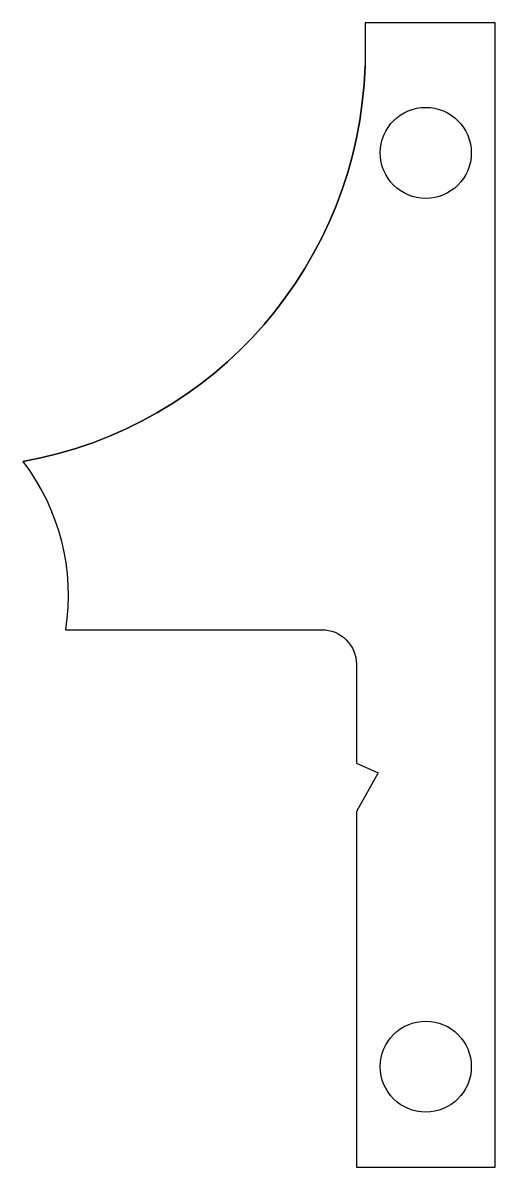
# Model space of a CAD drawing. Header units: inches. Extents: x -2.14 to 0, y -2.64 to 2.56.
import ezdxf

# ---------------------------------------------------------------- set-up
doc = ezdxf.new("R2010")
doc.units = ezdxf.units.IN
doc.header["$MEASUREMENT"] = 0

msp = doc.modelspace()

# ---------------------------------------------------------------- linework, layer by layer
at = {"flags": 128}
msp.add_lwpolyline([(-2.1448, 0.5668, -0.206353), (-1.9516, -0.1969), (-0.7874, -0.1969, -0.414214), (-0.6299, -0.3543), (-0.6299, -0.8031), (-0.5315, -0.8465), (-0.6299, -1.0225), (-0.6299, -2.6378), (0, -2.6378), (0, 2.5591), (-0.5906, 2.5591), (-0.5906, 2.3622, -0.354303)], format="xyb", close=True, dxfattribs=at)
msp.add_lwpolyline([(-2.1448, 0.5668, -0.206353), (-1.9516, -0.1969), (-0.7874, -0.1969, -0.414214), (-0.6299, -0.3543), (-0.6299, -0.8031), (-0.5315, -0.8465), (-0.6299, -1.0225), (-0.6299, -2.6378), (0, -2.6378), (0, 2.5591), (-0.5906, 2.5591), (-0.5906, 2.3622, -0.354303)], format="xyb", close=True, dxfattribs=at)
for centre in [(-0.315, 1.9685), (-0.315, 1.9685), (-0.315, -2.1814), (-0.315, -2.1814)]:
    msp.add_circle(centre, 0.2067)
msp.add_arc((-2.4755, 2.4235), 1.8859, 280.0997, 358.1373)

doc.saveas('drawing.dxf')
